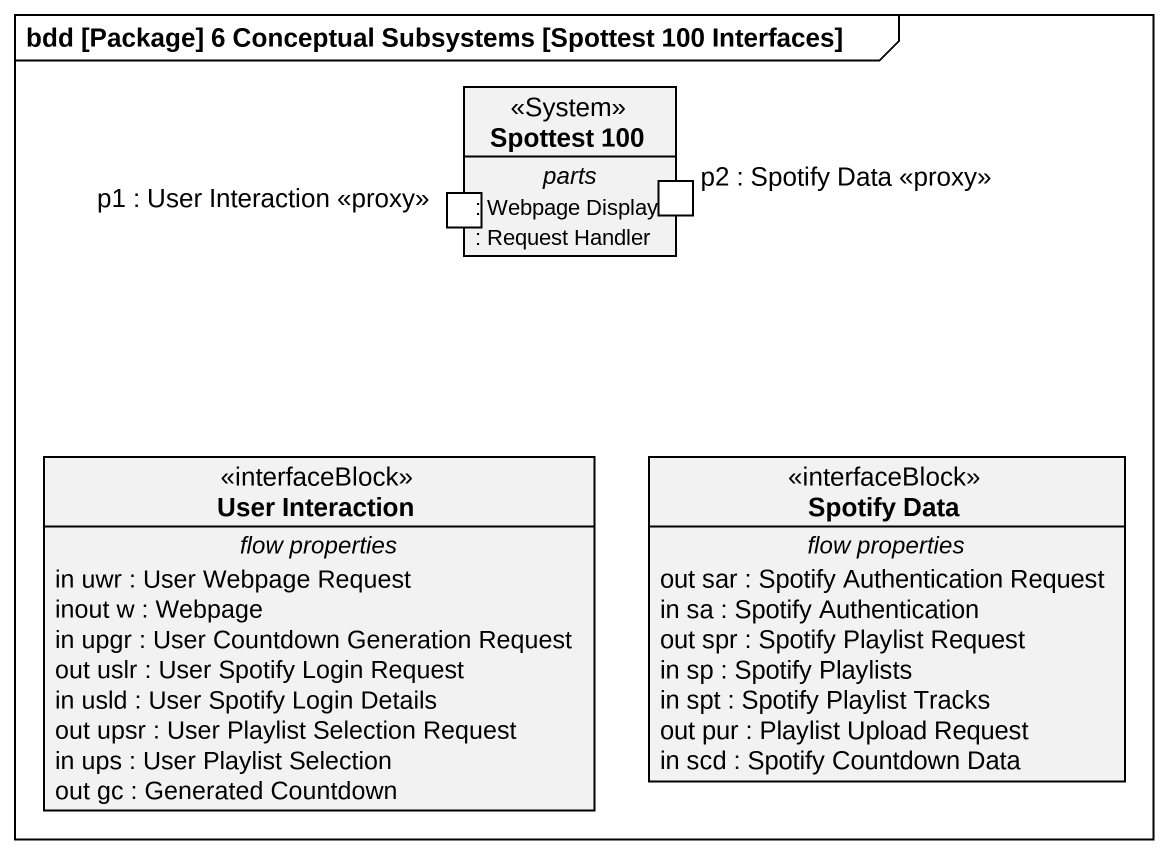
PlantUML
@startuml
mainframe bdd [Package] 6 Conceptual Subsystems [Spottest 100 Interfaces]
hide circle
hide empty members
class "Spottest 100" as Spottest_100 <<System>> {
  -- parts --
  : Webpage Display
  : Request Handler
  -- ports --
  p1 : User Interaction <<proxy>>
  p2 : Spotify Data <<proxy>>
}
class "User Interaction" as User_Interaction <<interfaceBlock>> {
  -- flow properties --
  in uwr : User Webpage Request
  inout w : Webpage
  in upgr : User Countdown Generation Request
  out uslr : User Spotify Login Request
  in usld : User Spotify Login Details
  out upsr : User Playlist Selection Request
  in ups : User Playlist Selection
  out gc : Generated Countdown
}
class "Spotify Data" as Spotify_Data <<interfaceBlock>> {
  -- flow properties --
  out sar : Spotify Authentication Request
  in sa : Spotify Authentication
  out spr : Spotify Playlist Request
  in sp : Spotify Playlists
  in spt : Spotify Playlist Tracks
  out pur : Playlist Upload Request
  in scd : Spotify Countdown Data
}
@enduml
